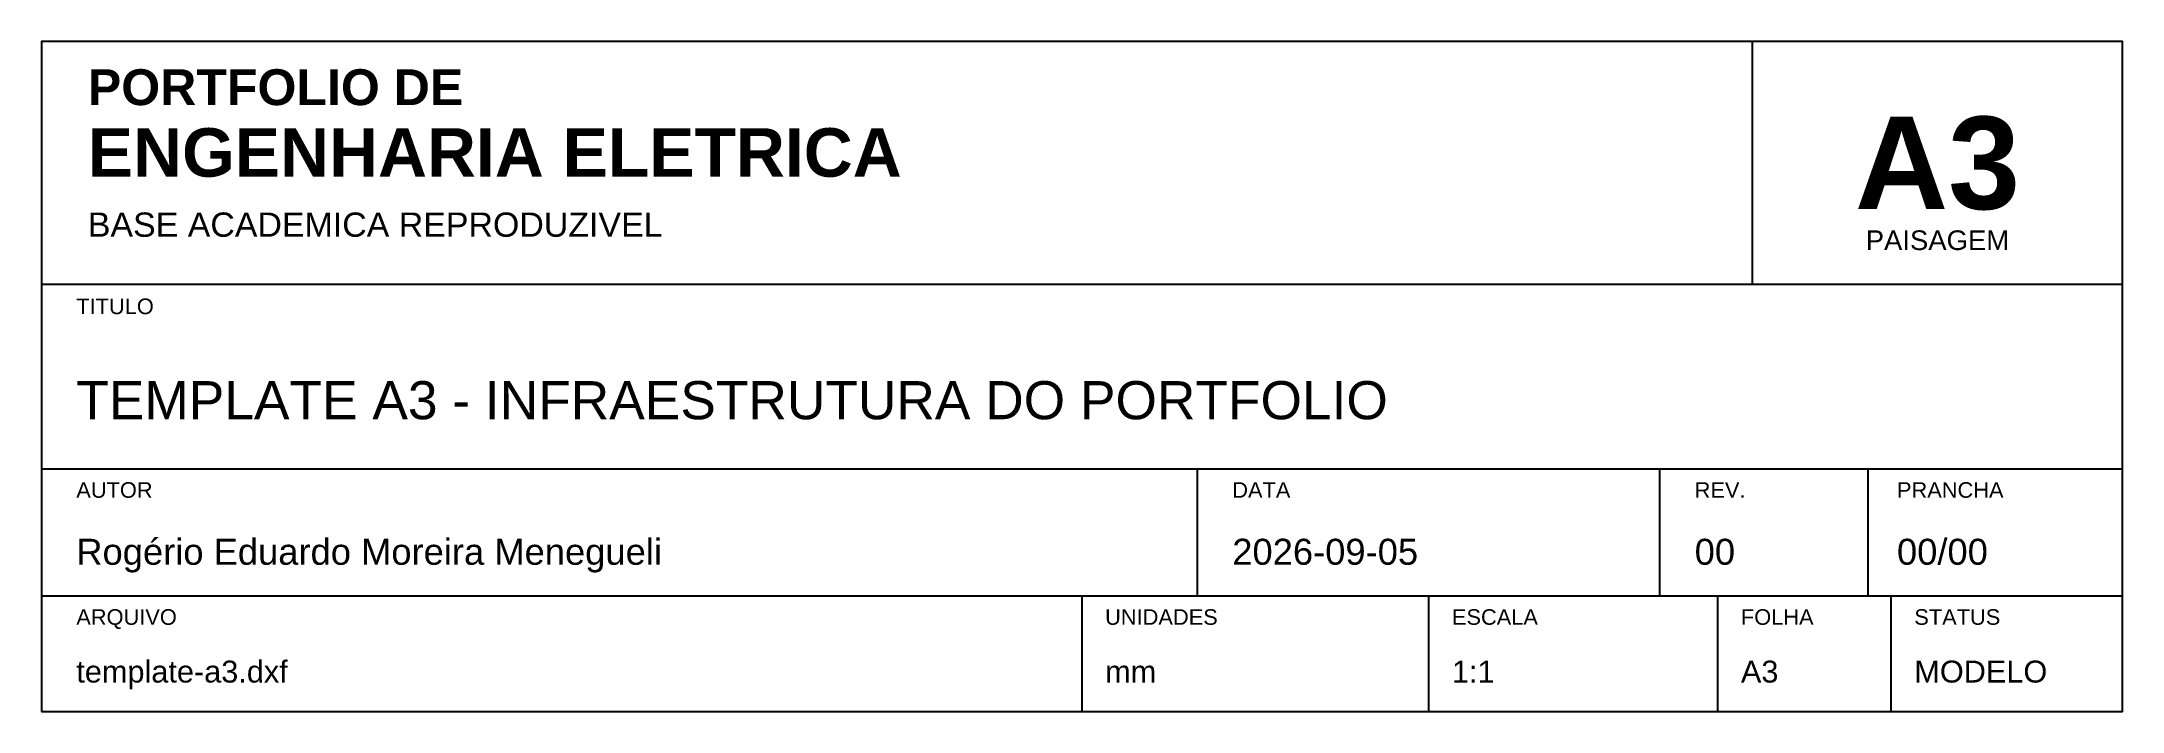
# Model space of a CAD drawing. Header units: millimetres. Extents: x 0 to 180, y 0 to 58.
import ezdxf
from ezdxf.enums import TextEntityAlignment as Align

# ---------------------------------------------------------------- set-up
doc = ezdxf.new("R2010")
doc.units = ezdxf.units.MM
doc.layers.add('01_CARIMBO', color=7, linetype='CONTINUOUS', lineweight=25)
doc.layers.add('02_TEXTO', color=7, linetype='CONTINUOUS', lineweight=18)
doc.styles.add('PORTFOLIO_TEXTO', font='arial.ttf')
doc.styles.add('PORTFOLIO_TITULO', font='arialbd.ttf', dxfattribs={"width": 0.92})

# ---------------------------------------------------------------- blocks, each defined once
blk = doc.blocks.new('CARIMBO_A3')
at = {"layer": '01_CARIMBO'}
for p, q in [((148, 37), (148, 58)), ((0, 37), (180, 37)), ((0, 21), (180, 21)), ((100, 10), (100, 21)), ((140, 10), (140, 21)), ((158, 10), (158, 21)), ((0, 10), (180, 10)), ((90, 0), (90, 10)), ((120, 0), (120, 10)), ((145, 0), (145, 10)), ((160, 0), (160, 10))]:
    blk.add_line(p, q, dxfattribs=at)
blk.add_lwpolyline([(0, 0), (180, 0), (180, 58), (0, 58)], close=True, dxfattribs=at)
at = {"layer": '01_CARIMBO', "style": 'PORTFOLIO_TEXTO'}
for s, p in [('TITULO', (3, 34.4)), ('AUTOR', (3, 18.5)), ('DATA', (103, 18.5)), ('REV.', (143, 18.5)), ('PRANCHA', (160.5, 18.5)), ('ARQUIVO', (3, 7.5)), ('UNIDADES', (92, 7.5)), ('ESCALA', (122, 7.5)), ('FOLHA', (147, 7.5)), ('STATUS', (162, 7.5))]:
    blk.add_text(s, height=1.35, dxfattribs=at).set_placement(p)
at = {"layer": '02_TEXTO'}
for s, height, style, p in [('PORTFOLIO DE', 3.1, 'PORTFOLIO_TITULO', (4, 52.5)), ('ENGENHARIA ELETRICA', 4.2, 'PORTFOLIO_TITULO', (4, 46.3)), ('BASE ACADEMICA REPRODUZIVEL', 2.1, 'PORTFOLIO_TEXTO', (4, 41.1))]:
    blk.add_text(s, height=height, dxfattribs=dict(at, style=style)).set_placement(p)
for s, height, style, p in [('A3', 8, 'PORTFOLIO_TITULO', (164, 47.5)), ('PAISAGEM', 1.7, 'PORTFOLIO_TEXTO', (164, 40.8))]:
    blk.add_text(s, height=height, dxfattribs=dict(at, style=style)).set_placement(p, align=Align.MIDDLE_CENTER)
at = {"layer": '02_TEXTO', "style": 'PORTFOLIO_TEXTO'}
for tag, p, height in [('TITULO', (3, 25.3), 3.3), ('AUTOR', (3, 12.7), 2.25), ('DATA', (103, 12.7), 2.25), ('REVISAO', (143, 12.7), 2.25), ('PRANCHA', (160.5, 12.7), 2.25), ('ARQUIVO', (3, 2.5), 1.9), ('UNIDADES', (92, 2.5), 1.9), ('ESCALA', (122, 2.5), 1.9), ('FOLHA', (147, 2.5), 1.9), ('STATUS', (162, 2.5), 1.9)]:
    blk.add_attdef(tag, p, '', height=height, dxfattribs=at)

msp = doc.modelspace()

# ---------------------------------------------------------------- block references
at = {"layer": '01_CARIMBO'}
msp.add_blockref('CARIMBO_A3', (0, 0), dxfattribs=at).add_auto_attribs({'TITULO': 'TEMPLATE A3 - INFRAESTRUTURA DO PORTFOLIO', 'AUTOR': 'Rogério Eduardo Moreira Menegueli', 'DATA': '2026-09-05', 'REVISAO': '00', 'PRANCHA': '00/00', 'ARQUIVO': 'template-a3.dxf', 'UNIDADES': 'mm', 'ESCALA': '1:1', 'FOLHA': 'A3', 'STATUS': 'MODELO'})

doc.saveas('drawing.dxf')
